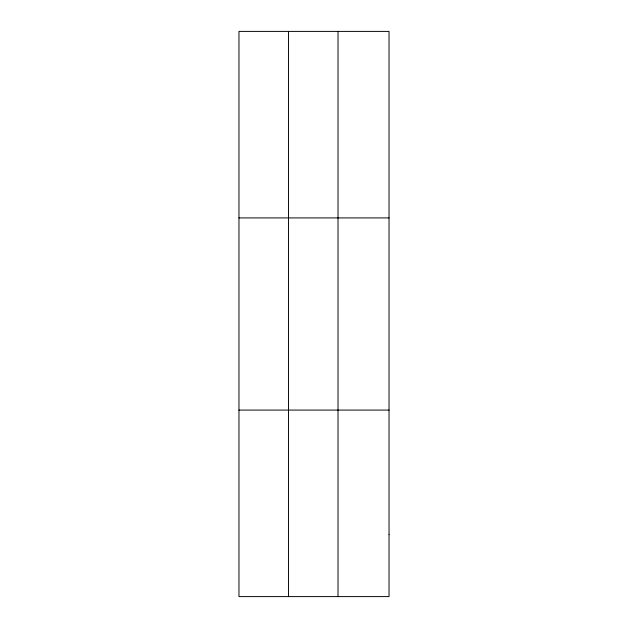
<?xml version="1.0" encoding="UTF-8"?>
<svg xmlns="http://www.w3.org/2000/svg" width="628" height="628" viewBox="0 0 628 628"><rect width="100%" height="100%" fill="white"/><g stroke="black" fill="none" stroke-linecap="round" stroke-linejoin="round"><path stroke-width="0.94" d="M288.488 31.4L288.488 596.6M338.013 31.4L338.013 596.6M238.962 217.916L389.038 217.916M238.962 410.084L389.038 410.084M389.038 534.428L389.038 596.6L238.962 596.6L238.962 31.4L389.038 31.4L389.038 534.428"/></g></svg>
